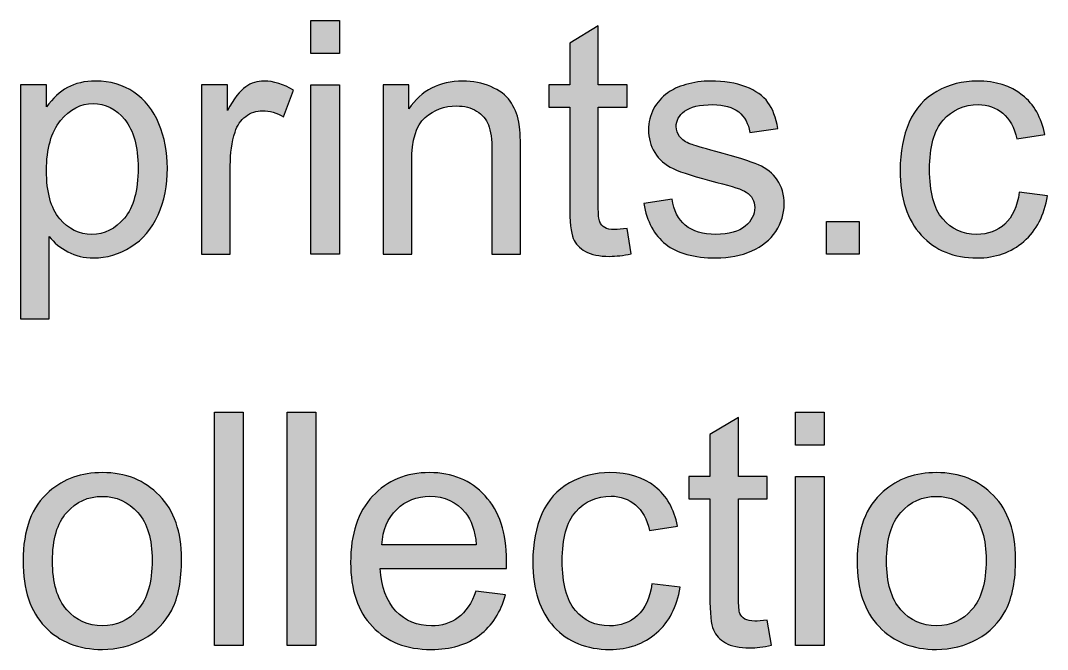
# Model space of a CAD drawing. Extents: x 65 to 355, y 40 to 244.
# Drawn here: x 266.46 to 276.46, y 41.38 to 47.5 of the extents above; entities that cross this region are included whole.
import ezdxf

# ---------------------------------------------------------------- set-up
doc = ezdxf.new("R2010")
doc.units = 0
doc.header["$MEASUREMENT"] = 0
doc.layers.add('COPYRIGHT_NOTICE', color=7, linetype='CONTINUOUS')

# ---------------------------------------------------------------- blocks, each defined once
blk = doc.blocks.new('BLOCK_8')
at = {"layer": 'COPYRIGHT_NOTICE'}
h = blk.add_hatch(color=7, dxfattribs=at)
h.dxf.hatch_style = 2
h.paths.add_polyline_path([(269.2886, 47.1816), (269.2886, 47.5024), (269.5677, 47.5024), (269.5677, 47.1816)])
h.paths.add_polyline_path([(269.2886, 45.2296), (269.2886, 46.876), (269.5677, 46.876), (269.5677, 45.2296)])
h = blk.add_hatch(color=7, dxfattribs=at)
h.dxf.hatch_style = 2
edge = h.paths.add_edge_path()
edge.add_spline(control_points=[(272.3675, 45.4791), (272.3675, 45.4791), (272.4078, 45.2327), (272.4078, 45.2327), (272.3293, 45.2162), (272.259, 45.2079), (272.197, 45.2079), (272.0957, 45.2079), (272.0172, 45.2241), (271.9613, 45.2558), (271.9055, 45.2878), (271.8663, 45.3302), (271.8435, 45.3822), (271.8208, 45.4346), (271.8094, 45.5445), (271.8094, 45.7119), (271.8094, 45.7119), (271.8094, 46.659), (271.8094, 46.659), (271.8094, 46.659), (271.6048, 46.659), (271.6048, 46.659), (271.6048, 46.659), (271.6048, 46.876), (271.6048, 46.876), (271.6048, 46.876), (271.8094, 46.876), (271.8094, 46.876), (271.8094, 46.876), (271.8094, 47.2836), (271.8094, 47.2836), (271.8094, 47.2836), (272.0871, 47.451), (272.0871, 47.451), (272.0871, 47.451), (272.0871, 46.876), (272.0871, 46.876), (272.0871, 46.876), (272.3675, 46.876), (272.3675, 46.876), (272.3675, 46.876), (272.3675, 46.659), (272.3675, 46.659), (272.3675, 46.659), (272.0871, 46.659), (272.0871, 46.659), (272.0871, 46.659), (272.0871, 45.6961), (272.0871, 45.6961), (272.0871, 45.6165), (272.0919, 45.5655), (272.1016, 45.5428), (272.1116, 45.52), (272.1274, 45.5018), (272.1498, 45.4887), (272.1718, 45.4749), (272.2035, 45.4684), (272.2449, 45.4684), (272.2759, 45.4684), (272.3169, 45.4718), (272.3675, 45.4791)], knot_values=[0, 0, 0, 0, 1, 1, 1, 2, 2, 2, 3, 3, 3, 4, 4, 4, 5, 5, 5, 6, 6, 6, 7, 7, 7, 8, 8, 8, 9, 9, 9, 10, 10, 10, 11, 11, 11, 12, 12, 12, 13, 13, 13, 14, 14, 14, 15, 15, 15, 16, 16, 16, 17, 17, 17, 18, 18, 18, 19, 19, 19, 20, 20, 20, 20], degree=3, periodic=1)
h = blk.add_hatch(color=7, dxfattribs=at)
h.dxf.hatch_style = 2
edge = h.paths.add_edge_path()
edge.add_spline(control_points=[(266.4644, 44.5985), (266.4644, 44.5985), (266.4644, 46.876), (266.4644, 46.876), (266.4644, 46.876), (266.7186, 46.876), (266.7186, 46.876), (266.7186, 46.876), (266.7186, 46.6621), (266.7186, 46.6621), (266.7782, 46.7458), (266.8461, 46.8085), (266.9215, 46.8505), (266.997, 46.8922), (267.0883, 46.9132), (267.1961, 46.9132), (267.3363, 46.9132), (267.4603, 46.8771), (267.5682, 46.8047), (267.6753, 46.7324), (267.7566, 46.6304), (267.8114, 46.4985), (267.8662, 46.3669), (267.8934, 46.2222), (267.8934, 46.0654), (267.8934, 45.8966), (267.8634, 45.745), (267.8028, 45.6103), (267.7425, 45.4753), (267.6546, 45.3719), (267.5392, 45.3002), (267.4242, 45.2282), (267.3029, 45.1924), (267.1758, 45.1924), (267.0828, 45.1924), (266.9994, 45.2121), (266.9253, 45.2513), (266.8516, 45.2906), (266.7906, 45.3402), (266.7434, 45.4002), (266.7434, 45.4002), (266.7434, 44.5985), (266.7434, 44.5985), (266.7434, 44.5985), (266.4644, 44.5985), (266.4644, 44.5985)], knot_values=[0, 0, 0, 0, 1, 1, 1, 2, 2, 2, 3, 3, 3, 4, 4, 4, 5, 5, 5, 6, 6, 6, 7, 7, 7, 8, 8, 8, 9, 9, 9, 10, 10, 10, 11, 11, 11, 12, 12, 12, 13, 13, 13, 14, 14, 14, 15, 15, 15, 15], degree=3, periodic=1)
edge = h.paths.add_edge_path()
edge.add_spline(control_points=[(266.7169, 46.0434), (266.7169, 45.8315), (266.7596, 45.6751), (266.8454, 45.5738), (266.9312, 45.4725), (267.0352, 45.4219), (267.1572, 45.4219), (267.2812, 45.4219), (267.3873, 45.4742), (267.4758, 45.5793), (267.564, 45.684), (267.6081, 45.8466), (267.6081, 46.0668), (267.6081, 46.2766), (267.5651, 46.4337), (267.4789, 46.5381), (267.3925, 46.6425), (267.2895, 46.6945), (267.1696, 46.6945), (267.0507, 46.6945), (266.9456, 46.639), (266.854, 46.5281), (266.7627, 46.4168), (266.7169, 46.2552), (266.7169, 46.0434)], knot_values=[0, 0, 0, 0, 1, 1, 1, 2, 2, 2, 3, 3, 3, 4, 4, 4, 5, 5, 5, 6, 6, 6, 7, 7, 7, 8, 8, 8, 8], degree=3, periodic=1)
h = blk.add_hatch(color=7, dxfattribs=at)
h.dxf.hatch_style = 2
edge = h.paths.add_edge_path()
edge.add_spline(control_points=[(268.2265, 45.2296), (268.2265, 45.2296), (268.2265, 46.876), (268.2265, 46.876), (268.2265, 46.876), (268.478, 46.876), (268.478, 46.876), (268.478, 46.876), (268.478, 46.6263), (268.478, 46.6263), (268.5417, 46.7431), (268.601, 46.8202), (268.6554, 46.8574), (268.7095, 46.8946), (268.7695, 46.9132), (268.8342, 46.9132), (268.9283, 46.9132), (269.0241, 46.8833), (269.1212, 46.8233), (269.1212, 46.8233), (269.0251, 46.5643), (269.0251, 46.5643), (268.9569, 46.6049), (268.8887, 46.6249), (268.8205, 46.6249), (268.7595, 46.6249), (268.7047, 46.6066), (268.6561, 46.5698), (268.6075, 46.5332), (268.5728, 46.4823), (268.5524, 46.4171), (268.5214, 46.3179), (268.5056, 46.2094), (268.5056, 46.0916), (268.5056, 46.0916), (268.5056, 45.2296), (268.5056, 45.2296), (268.5056, 45.2296), (268.2265, 45.2296), (268.2265, 45.2296)], knot_values=[0, 0, 0, 0, 1, 1, 1, 2, 2, 2, 3, 3, 3, 4, 4, 4, 5, 5, 5, 6, 6, 6, 7, 7, 7, 8, 8, 8, 9, 9, 9, 10, 10, 10, 11, 11, 11, 12, 12, 12, 13, 13, 13, 13], degree=3, periodic=1)
h = blk.add_hatch(color=7, dxfattribs=at)
h.dxf.hatch_style = 2
edge = h.paths.add_edge_path()
edge.add_spline(control_points=[(269.9928, 45.2296), (269.9928, 45.2296), (269.9928, 46.876), (269.9928, 46.876), (269.9928, 46.876), (270.2436, 46.876), (270.2436, 46.876), (270.2436, 46.876), (270.2436, 46.6421), (270.2436, 46.6421), (270.3649, 46.8226), (270.5392, 46.9132), (270.768, 46.9132), (270.8672, 46.9132), (270.9581, 46.8953), (271.0415, 46.8598), (271.1245, 46.824), (271.1869, 46.7772), (271.2282, 46.7193), (271.2696, 46.6614), (271.2985, 46.5928), (271.315, 46.5133), (271.3254, 46.4616), (271.3306, 46.371), (271.3306, 46.2418), (271.3306, 46.2418), (271.3306, 45.2296), (271.3306, 45.2296), (271.3306, 45.2296), (271.0515, 45.2296), (271.0515, 45.2296), (271.0515, 45.2296), (271.0515, 46.2311), (271.0515, 46.2311), (271.0515, 46.3448), (271.0408, 46.4299), (271.0188, 46.4861), (270.9974, 46.5426), (270.9588, 46.5873), (270.9034, 46.6211), (270.8482, 46.6545), (270.7831, 46.6714), (270.7087, 46.6714), (270.5899, 46.6714), (270.4875, 46.6335), (270.4011, 46.5581), (270.3149, 46.4826), (270.2719, 46.3396), (270.2719, 46.1288), (270.2719, 46.1288), (270.2719, 45.2296), (270.2719, 45.2296), (270.2719, 45.2296), (269.9928, 45.2296), (269.9928, 45.2296)], knot_values=[0, 0, 0, 0, 1, 1, 1, 2, 2, 2, 3, 3, 3, 4, 4, 4, 5, 5, 5, 6, 6, 6, 7, 7, 7, 8, 8, 8, 9, 9, 9, 10, 10, 10, 11, 11, 11, 12, 12, 12, 13, 13, 13, 14, 14, 14, 15, 15, 15, 16, 16, 16, 17, 17, 17, 18, 18, 18, 18], degree=3, periodic=1)
h = blk.add_hatch(color=7, dxfattribs=at)
h.dxf.hatch_style = 2
edge = h.paths.add_edge_path()
edge.add_spline(control_points=[(272.5291, 45.7209), (272.5291, 45.7209), (272.8047, 45.7643), (272.8047, 45.7643), (272.8206, 45.6537), (272.8636, 45.5693), (272.9342, 45.5101), (273.0052, 45.4515), (273.1041, 45.4219), (273.2312, 45.4219), (273.3594, 45.4219), (273.4545, 45.448), (273.5165, 45.5001), (273.5785, 45.5524), (273.6095, 45.6134), (273.6095, 45.6837), (273.6095, 45.7467), (273.5819, 45.7963), (273.5275, 45.8325), (273.4889, 45.8573), (273.3938, 45.889), (273.2422, 45.9273), (273.0376, 45.9789), (272.8957, 46.0237), (272.8164, 46.0613), (272.7375, 46.0992), (272.6776, 46.1512), (272.6366, 46.218), (272.5959, 46.2845), (272.5753, 46.3582), (272.5753, 46.4389), (272.5753, 46.5122), (272.5921, 46.5801), (272.6259, 46.6428), (272.6593, 46.7052), (272.7051, 46.7572), (272.763, 46.7985), (272.8064, 46.8306), (272.8657, 46.8578), (272.9404, 46.8798), (273.0155, 46.9022), (273.0958, 46.9132), (273.1816, 46.9132), (273.3108, 46.9132), (273.4241, 46.8946), (273.522, 46.8574), (273.6195, 46.8202), (273.6915, 46.7699), (273.7383, 46.7062), (273.7845, 46.6428), (273.8165, 46.5577), (273.8341, 46.4513), (273.8341, 46.4513), (273.5613, 46.414), (273.5613, 46.414), (273.5488, 46.4988), (273.513, 46.5649), (273.4538, 46.6125), (273.3942, 46.66), (273.3104, 46.6838), (273.2016, 46.6838), (273.0734, 46.6838), (272.9821, 46.6624), (272.9274, 46.6201), (272.8726, 46.5777), (272.8454, 46.5281), (272.8454, 46.4712), (272.8454, 46.4351), (272.8564, 46.4027), (272.8791, 46.3737), (272.9019, 46.3438), (272.9377, 46.319), (272.9863, 46.2993), (273.0142, 46.289), (273.0962, 46.2652), (273.2326, 46.228), (273.43, 46.1753), (273.5678, 46.1322), (273.646, 46.0985), (273.7239, 46.0651), (273.7852, 46.0161), (273.8296, 45.9521), (273.8741, 45.888), (273.8961, 45.8084), (273.8961, 45.7133), (273.8961, 45.6203), (273.8692, 45.5328), (273.8148, 45.4505), (273.7607, 45.3685), (273.6825, 45.3047), (273.5799, 45.2599), (273.4779, 45.2148), (273.3618, 45.1924), (273.2326, 45.1924), (273.019, 45.1924), (272.8557, 45.2369), (272.7437, 45.3257), (272.6314, 45.4146), (272.5601, 45.5462), (272.5291, 45.7209)], knot_values=[0, 0, 0, 0, 1, 1, 1, 2, 2, 2, 3, 3, 3, 4, 4, 4, 5, 5, 5, 6, 6, 6, 7, 7, 7, 8, 8, 8, 9, 9, 9, 10, 10, 10, 11, 11, 11, 12, 12, 12, 13, 13, 13, 14, 14, 14, 15, 15, 15, 16, 16, 16, 17, 17, 17, 18, 18, 18, 19, 19, 19, 20, 20, 20, 21, 21, 21, 22, 22, 22, 23, 23, 23, 24, 24, 24, 25, 25, 25, 26, 26, 26, 27, 27, 27, 28, 28, 28, 29, 29, 29, 30, 30, 30, 31, 31, 31, 32, 32, 32, 33, 33, 33, 33], degree=3, periodic=1)
h = blk.add_hatch(color=7, dxfattribs=at)
h.dxf.hatch_style = 2
edge = h.paths.add_edge_path()
edge.add_spline(control_points=[(276.1843, 45.8325), (276.1843, 45.8325), (276.4586, 45.797), (276.4586, 45.797), (276.4286, 45.6079), (276.3521, 45.4598), (276.2284, 45.353), (276.1051, 45.2458), (275.9535, 45.1924), (275.7737, 45.1924), (275.548, 45.1924), (275.3672, 45.2661), (275.2301, 45.4132), (275.0933, 45.5607), (275.0247, 45.7715), (275.0247, 46.0468), (275.0247, 46.2242), (275.0544, 46.3799), (275.1129, 46.5133), (275.1722, 46.6466), (275.2618, 46.7465), (275.382, 46.8133), (275.5026, 46.8798), (275.6335, 46.9132), (275.7751, 46.9132), (275.9539, 46.9132), (276.0999, 46.8681), (276.214, 46.7775), (276.3273, 46.6872), (276.4004, 46.5587), (276.4324, 46.3923), (276.4324, 46.3923), (276.1609, 46.3507), (276.1609, 46.3507), (276.1351, 46.4609), (276.0896, 46.5443), (276.0238, 46.6001), (275.9583, 46.6559), (275.8791, 46.6838), (275.7861, 46.6838), (275.6452, 46.6838), (275.5312, 46.6335), (275.4433, 46.5326), (275.3555, 46.432), (275.3114, 46.2725), (275.3114, 46.0544), (275.3114, 45.8332), (275.3537, 45.6723), (275.4388, 45.5721), (275.5232, 45.4718), (275.6338, 45.4219), (275.7702, 45.4219), (275.8798, 45.4219), (275.9714, 45.4553), (276.0448, 45.5225), (276.1182, 45.5896), (276.1647, 45.6933), (276.1843, 45.8325)], knot_values=[0, 0, 0, 0, 1, 1, 1, 2, 2, 2, 3, 3, 3, 4, 4, 4, 5, 5, 5, 6, 6, 6, 7, 7, 7, 8, 8, 8, 9, 9, 9, 10, 10, 10, 11, 11, 11, 12, 12, 12, 13, 13, 13, 14, 14, 14, 15, 15, 15, 16, 16, 16, 17, 17, 17, 18, 18, 18, 19, 19, 19, 19], degree=3, periodic=1)
h = blk.add_hatch(color=7, dxfattribs=at)
h.dxf.hatch_style = 2
h.paths.add_polyline_path([(274.3071, 45.2296), (274.3071, 45.5473), (274.6251, 45.5473), (274.6251, 45.2296)])
h = blk.add_hatch(color=7, dxfattribs=at)
h.dxf.hatch_style = 2
h.paths.add_polyline_path([(268.3523, 41.4197), (268.3523, 43.6924), (268.6313, 43.6924), (268.6313, 41.4197)])
h = blk.add_hatch(color=7, dxfattribs=at)
h.dxf.hatch_style = 2
h.paths.add_polyline_path([(269.0578, 41.4197), (269.0578, 43.6924), (269.3369, 43.6924), (269.3369, 41.4197)])
h = blk.add_hatch(color=7, dxfattribs=at)
h.dxf.hatch_style = 2
h.paths.add_polyline_path([(274.0064, 43.3717), (274.0064, 43.6924), (274.2854, 43.6924), (274.2854, 43.3717)])
h.paths.add_polyline_path([(274.0064, 41.4197), (274.0064, 43.0661), (274.2854, 43.0661), (274.2854, 41.4197)])
h = blk.add_hatch(color=7, dxfattribs=at)
h.dxf.hatch_style = 2
edge = h.paths.add_edge_path()
edge.add_spline(control_points=[(273.7318, 41.6691), (273.7318, 41.6691), (273.7721, 41.4228), (273.7721, 41.4228), (273.6935, 41.4063), (273.6233, 41.398), (273.5613, 41.398), (273.46, 41.398), (273.3814, 41.4142), (273.3256, 41.4459), (273.2698, 41.4779), (273.2305, 41.5203), (273.2078, 41.5723), (273.185, 41.6247), (273.1737, 41.7346), (273.1737, 41.902), (273.1737, 41.902), (273.1737, 42.8491), (273.1737, 42.8491), (273.1737, 42.8491), (272.969, 42.8491), (272.969, 42.8491), (272.969, 42.8491), (272.969, 43.0661), (272.969, 43.0661), (272.969, 43.0661), (273.1737, 43.0661), (273.1737, 43.0661), (273.1737, 43.0661), (273.1737, 43.4737), (273.1737, 43.4737), (273.1737, 43.4737), (273.4514, 43.6411), (273.4514, 43.6411), (273.4514, 43.6411), (273.4514, 43.0661), (273.4514, 43.0661), (273.4514, 43.0661), (273.7318, 43.0661), (273.7318, 43.0661), (273.7318, 43.0661), (273.7318, 42.8491), (273.7318, 42.8491), (273.7318, 42.8491), (273.4514, 42.8491), (273.4514, 42.8491), (273.4514, 42.8491), (273.4514, 41.8862), (273.4514, 41.8862), (273.4514, 41.8066), (273.4562, 41.7556), (273.4658, 41.7329), (273.4758, 41.7101), (273.4917, 41.6919), (273.5141, 41.6788), (273.5361, 41.665), (273.5678, 41.6584), (273.6091, 41.6584), (273.6401, 41.6584), (273.6811, 41.6619), (273.7318, 41.6691)], knot_values=[0, 0, 0, 0, 1, 1, 1, 2, 2, 2, 3, 3, 3, 4, 4, 4, 5, 5, 5, 6, 6, 6, 7, 7, 7, 8, 8, 8, 9, 9, 9, 10, 10, 10, 11, 11, 11, 12, 12, 12, 13, 13, 13, 14, 14, 14, 15, 15, 15, 16, 16, 16, 17, 17, 17, 18, 18, 18, 19, 19, 19, 20, 20, 20, 20], degree=3, periodic=1)
h = blk.add_hatch(color=7, dxfattribs=at)
h.dxf.hatch_style = 2
edge = h.paths.add_edge_path()
edge.add_spline(control_points=[(266.4888, 42.2431), (266.4888, 42.5476), (266.5736, 42.7736), (266.7431, 42.9204), (266.8847, 43.0423), (267.0573, 43.1033), (267.2609, 43.1033), (267.4872, 43.1033), (267.6722, 43.0292), (267.8159, 42.8808), (267.9595, 42.7326), (268.0315, 42.5276), (268.0315, 42.2662), (268.0315, 42.0543), (267.9995, 41.8875), (267.9361, 41.7663), (267.8724, 41.6447), (267.78, 41.5503), (267.6584, 41.4831), (267.5372, 41.4162), (267.4045, 41.3825), (267.2609, 41.3825), (267.0304, 41.3825), (266.844, 41.4562), (266.7021, 41.6044), (266.5598, 41.7518), (266.4888, 41.9647), (266.4888, 42.2431)], knot_values=[0, 0, 0, 0, 1, 1, 1, 2, 2, 2, 3, 3, 3, 4, 4, 4, 5, 5, 5, 6, 6, 6, 7, 7, 7, 8, 8, 8, 9, 9, 9, 9], degree=3, periodic=1)
edge = h.paths.add_edge_path()
edge.add_spline(control_points=[(266.7754, 42.2431), (266.7754, 42.0322), (266.8216, 41.8741), (266.9136, 41.7694), (267.0056, 41.6643), (267.1213, 41.6119), (267.2609, 41.6119), (267.3994, 41.6119), (267.5144, 41.6646), (267.6064, 41.7701), (267.6984, 41.8755), (267.7446, 42.036), (267.7446, 42.252), (267.7446, 42.4556), (267.6984, 42.61), (267.6057, 42.715), (267.5134, 42.8198), (267.3983, 42.8721), (267.2609, 42.8721), (267.1213, 42.8721), (267.0056, 42.8201), (266.9136, 42.7157), (266.8216, 42.6114), (266.7754, 42.4539), (266.7754, 42.2431)], knot_values=[0, 0, 0, 0, 1, 1, 1, 2, 2, 2, 3, 3, 3, 4, 4, 4, 5, 5, 5, 6, 6, 6, 7, 7, 7, 8, 8, 8, 8], degree=3, periodic=1)
h = blk.add_hatch(color=7, dxfattribs=at)
h.dxf.hatch_style = 2
edge = h.paths.add_edge_path()
edge.add_spline(control_points=[(270.8965, 41.9499), (270.8965, 41.9499), (271.1848, 41.9144), (271.1848, 41.9144), (271.1393, 41.7456), (271.0549, 41.615), (270.932, 41.522), (270.809, 41.429), (270.6519, 41.3825), (270.4607, 41.3825), (270.2199, 41.3825), (270.029, 41.4566), (269.8881, 41.605), (269.7468, 41.7532), (269.6766, 41.9613), (269.6766, 42.2289), (269.6766, 42.5059), (269.7475, 42.7209), (269.8902, 42.8739), (270.0328, 43.0268), (270.2178, 43.1033), (270.4455, 43.1033), (270.6653, 43.1033), (270.8451, 43.0282), (270.985, 42.8783), (271.1242, 42.7285), (271.1941, 42.5176), (271.1941, 42.2458), (271.1941, 42.2293), (271.1934, 42.2045), (271.1924, 42.1714), (271.1924, 42.1714), (269.9646, 42.1714), (269.9646, 42.1714), (269.9749, 41.9905), (270.0262, 41.8524), (270.1182, 41.7559), (270.2102, 41.6602), (270.3249, 41.6119), (270.4624, 41.6119), (270.5647, 41.6119), (270.6519, 41.6388), (270.7246, 41.6925), (270.7966, 41.7463), (270.8541, 41.8321), (270.8965, 41.9499)], knot_values=[0, 0, 0, 0, 1, 1, 1, 2, 2, 2, 3, 3, 3, 4, 4, 4, 5, 5, 5, 6, 6, 6, 7, 7, 7, 8, 8, 8, 9, 9, 9, 10, 10, 10, 11, 11, 11, 12, 12, 12, 13, 13, 13, 14, 14, 14, 15, 15, 15, 15], degree=3, periodic=1)
edge = h.paths.add_edge_path()
edge.add_spline(control_points=[(269.9804, 42.4009), (269.9804, 42.4009), (270.8996, 42.4009), (270.8996, 42.4009), (270.8872, 42.5394), (270.852, 42.6434), (270.7942, 42.7126), (270.7053, 42.8201), (270.5899, 42.8739), (270.4483, 42.8739), (270.3201, 42.8739), (270.2126, 42.8308), (270.1251, 42.7454), (270.038, 42.6592), (269.9894, 42.5445), (269.9804, 42.4009)], knot_values=[0, 0, 0, 0, 1, 1, 1, 2, 2, 2, 3, 3, 3, 4, 4, 4, 5, 5, 5, 5], degree=3, periodic=1)
h = blk.add_hatch(color=7, dxfattribs=at)
h.dxf.hatch_style = 2
edge = h.paths.add_edge_path()
edge.add_spline(control_points=[(272.6094, 42.0226), (272.6094, 42.0226), (272.8836, 41.9871), (272.8836, 41.9871), (272.8536, 41.798), (272.7771, 41.6498), (272.6535, 41.543), (272.5301, 41.4359), (272.3786, 41.3825), (272.1987, 41.3825), (271.9731, 41.3825), (271.7922, 41.4562), (271.6551, 41.6033), (271.5183, 41.7508), (271.4498, 41.9616), (271.4498, 42.2369), (271.4498, 42.4143), (271.4794, 42.57), (271.5379, 42.7033), (271.5972, 42.8367), (271.6868, 42.9366), (271.807, 43.0034), (271.9276, 43.0699), (272.0585, 43.1033), (272.2001, 43.1033), (272.3789, 43.1033), (272.525, 43.0582), (272.639, 42.9676), (272.7523, 42.8773), (272.8254, 42.7488), (272.8574, 42.5824), (272.8574, 42.5824), (272.5859, 42.5407), (272.5859, 42.5407), (272.5601, 42.651), (272.5146, 42.7343), (272.4488, 42.7902), (272.3834, 42.846), (272.3041, 42.8739), (272.2111, 42.8739), (272.0702, 42.8739), (271.9562, 42.8236), (271.8683, 42.7226), (271.7805, 42.622), (271.7364, 42.4625), (271.7364, 42.2444), (271.7364, 42.0233), (271.7788, 41.8624), (271.8639, 41.7621), (271.9483, 41.6619), (272.0588, 41.6119), (272.1953, 41.6119), (272.3048, 41.6119), (272.3965, 41.6453), (272.4698, 41.7125), (272.5432, 41.7797), (272.5897, 41.8834), (272.6094, 42.0226)], knot_values=[0, 0, 0, 0, 1, 1, 1, 2, 2, 2, 3, 3, 3, 4, 4, 4, 5, 5, 5, 6, 6, 6, 7, 7, 7, 8, 8, 8, 9, 9, 9, 10, 10, 10, 11, 11, 11, 12, 12, 12, 13, 13, 13, 14, 14, 14, 15, 15, 15, 16, 16, 16, 17, 17, 17, 18, 18, 18, 19, 19, 19, 19], degree=3, periodic=1)
h = blk.add_hatch(color=7, dxfattribs=at)
h.dxf.hatch_style = 2
edge = h.paths.add_edge_path()
edge.add_spline(control_points=[(274.6061, 42.2431), (274.6061, 42.5476), (274.6909, 42.7736), (274.8604, 42.9204), (275.002, 43.0423), (275.1746, 43.1033), (275.3782, 43.1033), (275.6045, 43.1033), (275.7895, 43.0292), (275.9332, 42.8808), (276.0769, 42.7326), (276.1489, 42.5276), (276.1489, 42.2662), (276.1489, 42.0543), (276.1168, 41.8875), (276.0534, 41.7663), (275.9897, 41.6447), (275.8974, 41.5503), (275.7758, 41.4831), (275.6545, 41.4162), (275.5219, 41.3825), (275.3782, 41.3825), (275.1477, 41.3825), (274.9613, 41.4562), (274.8194, 41.6044), (274.6771, 41.7518), (274.6061, 41.9647), (274.6061, 42.2431)], knot_values=[0, 0, 0, 0, 1, 1, 1, 2, 2, 2, 3, 3, 3, 4, 4, 4, 5, 5, 5, 6, 6, 6, 7, 7, 7, 8, 8, 8, 9, 9, 9, 9], degree=3, periodic=1)
edge = h.paths.add_edge_path()
edge.add_spline(control_points=[(274.8928, 42.2431), (274.8928, 42.0322), (274.9389, 41.8741), (275.0309, 41.7694), (275.1229, 41.6643), (275.2387, 41.6119), (275.3782, 41.6119), (275.5167, 41.6119), (275.6318, 41.6646), (275.7237, 41.7701), (275.8157, 41.8755), (275.8619, 42.036), (275.8619, 42.252), (275.8619, 42.4556), (275.8157, 42.61), (275.723, 42.715), (275.6307, 42.8198), (275.5157, 42.8721), (275.3782, 42.8721), (275.2387, 42.8721), (275.1229, 42.8201), (275.0309, 42.7157), (274.9389, 42.6114), (274.8928, 42.4539), (274.8928, 42.2431)], knot_values=[0, 0, 0, 0, 1, 1, 1, 2, 2, 2, 3, 3, 3, 4, 4, 4, 5, 5, 5, 6, 6, 6, 7, 7, 7, 8, 8, 8, 8], degree=3, periodic=1)
for points in [[(269.2886, 47.1816), (269.2886, 47.5024), (269.5677, 47.5024), (269.5677, 47.1816), (269.2886, 47.1816)], [(269.2886, 45.2296), (269.2886, 46.876), (269.5677, 46.876), (269.5677, 45.2296), (269.2886, 45.2296)], [(274.3071, 45.2296), (274.3071, 45.5473), (274.6251, 45.5473), (274.6251, 45.2296), (274.3071, 45.2296)], [(268.3523, 41.4197), (268.3523, 43.6924), (268.6313, 43.6924), (268.6313, 41.4197), (268.3523, 41.4197)], [(269.0578, 41.4197), (269.0578, 43.6924), (269.3369, 43.6924), (269.3369, 41.4197), (269.0578, 41.4197)], [(274.0064, 43.3717), (274.0064, 43.6924), (274.2854, 43.6924), (274.2854, 43.3717), (274.0064, 43.3717)], [(274.0064, 41.4197), (274.0064, 43.0661), (274.2854, 43.0661), (274.2854, 41.4197), (274.0064, 41.4197)]]:
    blk.add_lwpolyline(points, dxfattribs=at)
for points, knots in [([(272.3675, 45.4791), (272.3675, 45.4791), (272.4078, 45.2327), (272.4078, 45.2327), (272.3293, 45.2162), (272.259, 45.2079), (272.197, 45.2079), (272.0957, 45.2079), (272.0172, 45.2241), (271.9613, 45.2558), (271.9055, 45.2878), (271.8663, 45.3302), (271.8435, 45.3822), (271.8208, 45.4346), (271.8094, 45.5445), (271.8094, 45.7119), (271.8094, 45.7119), (271.8094, 46.659), (271.8094, 46.659), (271.8094, 46.659), (271.6048, 46.659), (271.6048, 46.659), (271.6048, 46.659), (271.6048, 46.876), (271.6048, 46.876), (271.6048, 46.876), (271.8094, 46.876), (271.8094, 46.876), (271.8094, 46.876), (271.8094, 47.2836), (271.8094, 47.2836), (271.8094, 47.2836), (272.0871, 47.451), (272.0871, 47.451), (272.0871, 47.451), (272.0871, 46.876), (272.0871, 46.876), (272.0871, 46.876), (272.3675, 46.876), (272.3675, 46.876), (272.3675, 46.876), (272.3675, 46.659), (272.3675, 46.659), (272.3675, 46.659), (272.0871, 46.659), (272.0871, 46.659), (272.0871, 46.659), (272.0871, 45.6961), (272.0871, 45.6961), (272.0871, 45.6165), (272.0919, 45.5655), (272.1016, 45.5428), (272.1116, 45.52), (272.1274, 45.5018), (272.1498, 45.4887), (272.1718, 45.4749), (272.2035, 45.4684), (272.2449, 45.4684), (272.2759, 45.4684), (272.3169, 45.4718), (272.3675, 45.4791)], [0, 0, 0, 0, 1, 1, 1, 2, 2, 2, 3, 3, 3, 4, 4, 4, 5, 5, 5, 6, 6, 6, 7, 7, 7, 8, 8, 8, 9, 9, 9, 10, 10, 10, 11, 11, 11, 12, 12, 12, 13, 13, 13, 14, 14, 14, 15, 15, 15, 16, 16, 16, 17, 17, 17, 18, 18, 18, 19, 19, 19, 20, 20, 20, 20]), ([(266.4644, 44.5985), (266.4644, 44.5985), (266.4644, 46.876), (266.4644, 46.876), (266.4644, 46.876), (266.7186, 46.876), (266.7186, 46.876), (266.7186, 46.876), (266.7186, 46.6621), (266.7186, 46.6621), (266.7782, 46.7458), (266.8461, 46.8085), (266.9215, 46.8505), (266.997, 46.8922), (267.0883, 46.9132), (267.1961, 46.9132), (267.3363, 46.9132), (267.4603, 46.8771), (267.5682, 46.8047), (267.6753, 46.7324), (267.7566, 46.6304), (267.8114, 46.4985), (267.8662, 46.3669), (267.8934, 46.2222), (267.8934, 46.0654), (267.8934, 45.8966), (267.8634, 45.745), (267.8028, 45.6103), (267.7425, 45.4753), (267.6546, 45.3719), (267.5392, 45.3002), (267.4242, 45.2282), (267.3029, 45.1924), (267.1758, 45.1924), (267.0828, 45.1924), (266.9994, 45.2121), (266.9253, 45.2513), (266.8516, 45.2906), (266.7906, 45.3402), (266.7434, 45.4002), (266.7434, 45.4002), (266.7434, 44.5985), (266.7434, 44.5985), (266.7434, 44.5985), (266.4644, 44.5985), (266.4644, 44.5985)], [0, 0, 0, 0, 1, 1, 1, 2, 2, 2, 3, 3, 3, 4, 4, 4, 5, 5, 5, 6, 6, 6, 7, 7, 7, 8, 8, 8, 9, 9, 9, 10, 10, 10, 11, 11, 11, 12, 12, 12, 13, 13, 13, 14, 14, 14, 15, 15, 15, 15]), ([(268.2265, 45.2296), (268.2265, 45.2296), (268.2265, 46.876), (268.2265, 46.876), (268.2265, 46.876), (268.478, 46.876), (268.478, 46.876), (268.478, 46.876), (268.478, 46.6263), (268.478, 46.6263), (268.5417, 46.7431), (268.601, 46.8202), (268.6554, 46.8574), (268.7095, 46.8946), (268.7695, 46.9132), (268.8342, 46.9132), (268.9283, 46.9132), (269.0241, 46.8833), (269.1212, 46.8233), (269.1212, 46.8233), (269.0251, 46.5643), (269.0251, 46.5643), (268.9569, 46.6049), (268.8887, 46.6249), (268.8205, 46.6249), (268.7595, 46.6249), (268.7047, 46.6066), (268.6561, 46.5698), (268.6075, 46.5332), (268.5728, 46.4823), (268.5524, 46.4171), (268.5214, 46.3179), (268.5056, 46.2094), (268.5056, 46.0916), (268.5056, 46.0916), (268.5056, 45.2296), (268.5056, 45.2296), (268.5056, 45.2296), (268.2265, 45.2296), (268.2265, 45.2296)], [0, 0, 0, 0, 1, 1, 1, 2, 2, 2, 3, 3, 3, 4, 4, 4, 5, 5, 5, 6, 6, 6, 7, 7, 7, 8, 8, 8, 9, 9, 9, 10, 10, 10, 11, 11, 11, 12, 12, 12, 13, 13, 13, 13]), ([(269.9928, 45.2296), (269.9928, 45.2296), (269.9928, 46.876), (269.9928, 46.876), (269.9928, 46.876), (270.2436, 46.876), (270.2436, 46.876), (270.2436, 46.876), (270.2436, 46.6421), (270.2436, 46.6421), (270.3649, 46.8226), (270.5392, 46.9132), (270.768, 46.9132), (270.8672, 46.9132), (270.9581, 46.8953), (271.0415, 46.8598), (271.1245, 46.824), (271.1869, 46.7772), (271.2282, 46.7193), (271.2696, 46.6614), (271.2985, 46.5928), (271.315, 46.5133), (271.3254, 46.4616), (271.3306, 46.371), (271.3306, 46.2418), (271.3306, 46.2418), (271.3306, 45.2296), (271.3306, 45.2296), (271.3306, 45.2296), (271.0515, 45.2296), (271.0515, 45.2296), (271.0515, 45.2296), (271.0515, 46.2311), (271.0515, 46.2311), (271.0515, 46.3448), (271.0408, 46.4299), (271.0188, 46.4861), (270.9974, 46.5426), (270.9588, 46.5873), (270.9034, 46.6211), (270.8482, 46.6545), (270.7831, 46.6714), (270.7087, 46.6714), (270.5899, 46.6714), (270.4875, 46.6335), (270.4011, 46.5581), (270.3149, 46.4826), (270.2719, 46.3396), (270.2719, 46.1288), (270.2719, 46.1288), (270.2719, 45.2296), (270.2719, 45.2296), (270.2719, 45.2296), (269.9928, 45.2296), (269.9928, 45.2296)], [0, 0, 0, 0, 1, 1, 1, 2, 2, 2, 3, 3, 3, 4, 4, 4, 5, 5, 5, 6, 6, 6, 7, 7, 7, 8, 8, 8, 9, 9, 9, 10, 10, 10, 11, 11, 11, 12, 12, 12, 13, 13, 13, 14, 14, 14, 15, 15, 15, 16, 16, 16, 17, 17, 17, 18, 18, 18, 18]), ([(272.5291, 45.7209), (272.5291, 45.7209), (272.8047, 45.7643), (272.8047, 45.7643), (272.8206, 45.6537), (272.8636, 45.5693), (272.9342, 45.5101), (273.0052, 45.4515), (273.1041, 45.4219), (273.2312, 45.4219), (273.3594, 45.4219), (273.4545, 45.448), (273.5165, 45.5001), (273.5785, 45.5524), (273.6095, 45.6134), (273.6095, 45.6837), (273.6095, 45.7467), (273.5819, 45.7963), (273.5275, 45.8325), (273.4889, 45.8573), (273.3938, 45.889), (273.2422, 45.9273), (273.0376, 45.9789), (272.8957, 46.0237), (272.8164, 46.0613), (272.7375, 46.0992), (272.6776, 46.1512), (272.6366, 46.218), (272.5959, 46.2845), (272.5753, 46.3582), (272.5753, 46.4389), (272.5753, 46.5122), (272.5921, 46.5801), (272.6259, 46.6428), (272.6593, 46.7052), (272.7051, 46.7572), (272.763, 46.7985), (272.8064, 46.8306), (272.8657, 46.8578), (272.9404, 46.8798), (273.0155, 46.9022), (273.0958, 46.9132), (273.1816, 46.9132), (273.3108, 46.9132), (273.4241, 46.8946), (273.522, 46.8574), (273.6195, 46.8202), (273.6915, 46.7699), (273.7383, 46.7062), (273.7845, 46.6428), (273.8165, 46.5577), (273.8341, 46.4513), (273.8341, 46.4513), (273.5613, 46.414), (273.5613, 46.414), (273.5488, 46.4988), (273.513, 46.5649), (273.4538, 46.6125), (273.3942, 46.66), (273.3104, 46.6838), (273.2016, 46.6838), (273.0734, 46.6838), (272.9821, 46.6624), (272.9274, 46.6201), (272.8726, 46.5777), (272.8454, 46.5281), (272.8454, 46.4712), (272.8454, 46.4351), (272.8564, 46.4027), (272.8791, 46.3737), (272.9019, 46.3438), (272.9377, 46.319), (272.9863, 46.2993), (273.0142, 46.289), (273.0962, 46.2652), (273.2326, 46.228), (273.43, 46.1753), (273.5678, 46.1322), (273.646, 46.0985), (273.7239, 46.0651), (273.7852, 46.0161), (273.8296, 45.9521), (273.8741, 45.888), (273.8961, 45.8084), (273.8961, 45.7133), (273.8961, 45.6203), (273.8692, 45.5328), (273.8148, 45.4505), (273.7607, 45.3685), (273.6825, 45.3047), (273.5799, 45.2599), (273.4779, 45.2148), (273.3618, 45.1924), (273.2326, 45.1924), (273.019, 45.1924), (272.8557, 45.2369), (272.7437, 45.3257), (272.6314, 45.4146), (272.5601, 45.5462), (272.5291, 45.7209)], [0, 0, 0, 0, 1, 1, 1, 2, 2, 2, 3, 3, 3, 4, 4, 4, 5, 5, 5, 6, 6, 6, 7, 7, 7, 8, 8, 8, 9, 9, 9, 10, 10, 10, 11, 11, 11, 12, 12, 12, 13, 13, 13, 14, 14, 14, 15, 15, 15, 16, 16, 16, 17, 17, 17, 18, 18, 18, 19, 19, 19, 20, 20, 20, 21, 21, 21, 22, 22, 22, 23, 23, 23, 24, 24, 24, 25, 25, 25, 26, 26, 26, 27, 27, 27, 28, 28, 28, 29, 29, 29, 30, 30, 30, 31, 31, 31, 32, 32, 32, 33, 33, 33, 33]), ([(276.1843, 45.8325), (276.1843, 45.8325), (276.4586, 45.797), (276.4586, 45.797), (276.4286, 45.6079), (276.3521, 45.4598), (276.2284, 45.353), (276.1051, 45.2458), (275.9535, 45.1924), (275.7737, 45.1924), (275.548, 45.1924), (275.3672, 45.2661), (275.2301, 45.4132), (275.0933, 45.5607), (275.0247, 45.7715), (275.0247, 46.0468), (275.0247, 46.2242), (275.0544, 46.3799), (275.1129, 46.5133), (275.1722, 46.6466), (275.2618, 46.7465), (275.382, 46.8133), (275.5026, 46.8798), (275.6335, 46.9132), (275.7751, 46.9132), (275.9539, 46.9132), (276.0999, 46.8681), (276.214, 46.7775), (276.3273, 46.6872), (276.4004, 46.5587), (276.4324, 46.3923), (276.4324, 46.3923), (276.1609, 46.3507), (276.1609, 46.3507), (276.1351, 46.4609), (276.0896, 46.5443), (276.0238, 46.6001), (275.9583, 46.6559), (275.8791, 46.6838), (275.7861, 46.6838), (275.6452, 46.6838), (275.5312, 46.6335), (275.4433, 46.5326), (275.3555, 46.432), (275.3114, 46.2725), (275.3114, 46.0544), (275.3114, 45.8332), (275.3537, 45.6723), (275.4388, 45.5721), (275.5232, 45.4718), (275.6338, 45.4219), (275.7702, 45.4219), (275.8798, 45.4219), (275.9714, 45.4553), (276.0448, 45.5225), (276.1182, 45.5896), (276.1647, 45.6933), (276.1843, 45.8325)], [0, 0, 0, 0, 1, 1, 1, 2, 2, 2, 3, 3, 3, 4, 4, 4, 5, 5, 5, 6, 6, 6, 7, 7, 7, 8, 8, 8, 9, 9, 9, 10, 10, 10, 11, 11, 11, 12, 12, 12, 13, 13, 13, 14, 14, 14, 15, 15, 15, 16, 16, 16, 17, 17, 17, 18, 18, 18, 19, 19, 19, 19]), ([(266.7169, 46.0434), (266.7169, 45.8315), (266.7596, 45.6751), (266.8454, 45.5738), (266.9312, 45.4725), (267.0352, 45.4219), (267.1572, 45.4219), (267.2812, 45.4219), (267.3873, 45.4742), (267.4758, 45.5793), (267.564, 45.684), (267.6081, 45.8466), (267.6081, 46.0668), (267.6081, 46.2766), (267.5651, 46.4337), (267.4789, 46.5381), (267.3925, 46.6425), (267.2895, 46.6945), (267.1696, 46.6945), (267.0507, 46.6945), (266.9456, 46.639), (266.854, 46.5281), (266.7627, 46.4168), (266.7169, 46.2552), (266.7169, 46.0434)], [0, 0, 0, 0, 1, 1, 1, 2, 2, 2, 3, 3, 3, 4, 4, 4, 5, 5, 5, 6, 6, 6, 7, 7, 7, 8, 8, 8, 8]), ([(273.7318, 41.6691), (273.7318, 41.6691), (273.7721, 41.4228), (273.7721, 41.4228), (273.6935, 41.4063), (273.6233, 41.398), (273.5613, 41.398), (273.46, 41.398), (273.3814, 41.4142), (273.3256, 41.4459), (273.2698, 41.4779), (273.2305, 41.5203), (273.2078, 41.5723), (273.185, 41.6247), (273.1737, 41.7346), (273.1737, 41.902), (273.1737, 41.902), (273.1737, 42.8491), (273.1737, 42.8491), (273.1737, 42.8491), (272.969, 42.8491), (272.969, 42.8491), (272.969, 42.8491), (272.969, 43.0661), (272.969, 43.0661), (272.969, 43.0661), (273.1737, 43.0661), (273.1737, 43.0661), (273.1737, 43.0661), (273.1737, 43.4737), (273.1737, 43.4737), (273.1737, 43.4737), (273.4514, 43.6411), (273.4514, 43.6411), (273.4514, 43.6411), (273.4514, 43.0661), (273.4514, 43.0661), (273.4514, 43.0661), (273.7318, 43.0661), (273.7318, 43.0661), (273.7318, 43.0661), (273.7318, 42.8491), (273.7318, 42.8491), (273.7318, 42.8491), (273.4514, 42.8491), (273.4514, 42.8491), (273.4514, 42.8491), (273.4514, 41.8862), (273.4514, 41.8862), (273.4514, 41.8066), (273.4562, 41.7556), (273.4658, 41.7329), (273.4758, 41.7101), (273.4917, 41.6919), (273.5141, 41.6788), (273.5361, 41.665), (273.5678, 41.6584), (273.6091, 41.6584), (273.6401, 41.6584), (273.6811, 41.6619), (273.7318, 41.6691)], [0, 0, 0, 0, 1, 1, 1, 2, 2, 2, 3, 3, 3, 4, 4, 4, 5, 5, 5, 6, 6, 6, 7, 7, 7, 8, 8, 8, 9, 9, 9, 10, 10, 10, 11, 11, 11, 12, 12, 12, 13, 13, 13, 14, 14, 14, 15, 15, 15, 16, 16, 16, 17, 17, 17, 18, 18, 18, 19, 19, 19, 20, 20, 20, 20]), ([(266.4888, 42.2431), (266.4888, 42.5476), (266.5736, 42.7736), (266.7431, 42.9204), (266.8847, 43.0423), (267.0573, 43.1033), (267.2609, 43.1033), (267.4872, 43.1033), (267.6722, 43.0292), (267.8159, 42.8808), (267.9595, 42.7326), (268.0315, 42.5276), (268.0315, 42.2662), (268.0315, 42.0543), (267.9995, 41.8875), (267.9361, 41.7663), (267.8724, 41.6447), (267.78, 41.5503), (267.6584, 41.4831), (267.5372, 41.4162), (267.4045, 41.3825), (267.2609, 41.3825), (267.0304, 41.3825), (266.844, 41.4562), (266.7021, 41.6044), (266.5598, 41.7518), (266.4888, 41.9647), (266.4888, 42.2431)], [0, 0, 0, 0, 1, 1, 1, 2, 2, 2, 3, 3, 3, 4, 4, 4, 5, 5, 5, 6, 6, 6, 7, 7, 7, 8, 8, 8, 9, 9, 9, 9]), ([(270.8965, 41.9499), (270.8965, 41.9499), (271.1848, 41.9144), (271.1848, 41.9144), (271.1393, 41.7456), (271.0549, 41.615), (270.932, 41.522), (270.809, 41.429), (270.6519, 41.3825), (270.4607, 41.3825), (270.2199, 41.3825), (270.029, 41.4566), (269.8881, 41.605), (269.7468, 41.7532), (269.6766, 41.9613), (269.6766, 42.2289), (269.6766, 42.5059), (269.7475, 42.7209), (269.8902, 42.8739), (270.0328, 43.0268), (270.2178, 43.1033), (270.4455, 43.1033), (270.6653, 43.1033), (270.8451, 43.0282), (270.985, 42.8783), (271.1242, 42.7285), (271.1941, 42.5176), (271.1941, 42.2458), (271.1941, 42.2293), (271.1934, 42.2045), (271.1924, 42.1714), (271.1924, 42.1714), (269.9646, 42.1714), (269.9646, 42.1714), (269.9749, 41.9905), (270.0262, 41.8524), (270.1182, 41.7559), (270.2102, 41.6602), (270.3249, 41.6119), (270.4624, 41.6119), (270.5647, 41.6119), (270.6519, 41.6388), (270.7246, 41.6925), (270.7966, 41.7463), (270.8541, 41.8321), (270.8965, 41.9499)], [0, 0, 0, 0, 1, 1, 1, 2, 2, 2, 3, 3, 3, 4, 4, 4, 5, 5, 5, 6, 6, 6, 7, 7, 7, 8, 8, 8, 9, 9, 9, 10, 10, 10, 11, 11, 11, 12, 12, 12, 13, 13, 13, 14, 14, 14, 15, 15, 15, 15]), ([(272.6094, 42.0226), (272.6094, 42.0226), (272.8836, 41.9871), (272.8836, 41.9871), (272.8536, 41.798), (272.7771, 41.6498), (272.6535, 41.543), (272.5301, 41.4359), (272.3786, 41.3825), (272.1987, 41.3825), (271.9731, 41.3825), (271.7922, 41.4562), (271.6551, 41.6033), (271.5183, 41.7508), (271.4498, 41.9616), (271.4498, 42.2369), (271.4498, 42.4143), (271.4794, 42.57), (271.5379, 42.7033), (271.5972, 42.8367), (271.6868, 42.9366), (271.807, 43.0034), (271.9276, 43.0699), (272.0585, 43.1033), (272.2001, 43.1033), (272.3789, 43.1033), (272.525, 43.0582), (272.639, 42.9676), (272.7523, 42.8773), (272.8254, 42.7488), (272.8574, 42.5824), (272.8574, 42.5824), (272.5859, 42.5407), (272.5859, 42.5407), (272.5601, 42.651), (272.5146, 42.7343), (272.4488, 42.7902), (272.3834, 42.846), (272.3041, 42.8739), (272.2111, 42.8739), (272.0702, 42.8739), (271.9562, 42.8236), (271.8683, 42.7226), (271.7805, 42.622), (271.7364, 42.4625), (271.7364, 42.2444), (271.7364, 42.0233), (271.7788, 41.8624), (271.8639, 41.7621), (271.9483, 41.6619), (272.0588, 41.6119), (272.1953, 41.6119), (272.3048, 41.6119), (272.3965, 41.6453), (272.4698, 41.7125), (272.5432, 41.7797), (272.5897, 41.8834), (272.6094, 42.0226)], [0, 0, 0, 0, 1, 1, 1, 2, 2, 2, 3, 3, 3, 4, 4, 4, 5, 5, 5, 6, 6, 6, 7, 7, 7, 8, 8, 8, 9, 9, 9, 10, 10, 10, 11, 11, 11, 12, 12, 12, 13, 13, 13, 14, 14, 14, 15, 15, 15, 16, 16, 16, 17, 17, 17, 18, 18, 18, 19, 19, 19, 19]), ([(274.6061, 42.2431), (274.6061, 42.5476), (274.6909, 42.7736), (274.8604, 42.9204), (275.002, 43.0423), (275.1746, 43.1033), (275.3782, 43.1033), (275.6045, 43.1033), (275.7895, 43.0292), (275.9332, 42.8808), (276.0769, 42.7326), (276.1489, 42.5276), (276.1489, 42.2662), (276.1489, 42.0543), (276.1168, 41.8875), (276.0534, 41.7663), (275.9897, 41.6447), (275.8974, 41.5503), (275.7758, 41.4831), (275.6545, 41.4162), (275.5219, 41.3825), (275.3782, 41.3825), (275.1477, 41.3825), (274.9613, 41.4562), (274.8194, 41.6044), (274.6771, 41.7518), (274.6061, 41.9647), (274.6061, 42.2431)], [0, 0, 0, 0, 1, 1, 1, 2, 2, 2, 3, 3, 3, 4, 4, 4, 5, 5, 5, 6, 6, 6, 7, 7, 7, 8, 8, 8, 9, 9, 9, 9]), ([(266.7754, 42.2431), (266.7754, 42.0322), (266.8216, 41.8741), (266.9136, 41.7694), (267.0056, 41.6643), (267.1213, 41.6119), (267.2609, 41.6119), (267.3994, 41.6119), (267.5144, 41.6646), (267.6064, 41.7701), (267.6984, 41.8755), (267.7446, 42.036), (267.7446, 42.252), (267.7446, 42.4556), (267.6984, 42.61), (267.6057, 42.715), (267.5134, 42.8198), (267.3983, 42.8721), (267.2609, 42.8721), (267.1213, 42.8721), (267.0056, 42.8201), (266.9136, 42.7157), (266.8216, 42.6114), (266.7754, 42.4539), (266.7754, 42.2431)], [0, 0, 0, 0, 1, 1, 1, 2, 2, 2, 3, 3, 3, 4, 4, 4, 5, 5, 5, 6, 6, 6, 7, 7, 7, 8, 8, 8, 8]), ([(269.9804, 42.4009), (269.9804, 42.4009), (270.8996, 42.4009), (270.8996, 42.4009), (270.8872, 42.5394), (270.852, 42.6434), (270.7942, 42.7126), (270.7053, 42.8201), (270.5899, 42.8739), (270.4483, 42.8739), (270.3201, 42.8739), (270.2126, 42.8308), (270.1251, 42.7454), (270.038, 42.6592), (269.9894, 42.5445), (269.9804, 42.4009)], [0, 0, 0, 0, 1, 1, 1, 2, 2, 2, 3, 3, 3, 4, 4, 4, 5, 5, 5, 5]), ([(274.8928, 42.2431), (274.8928, 42.0322), (274.9389, 41.8741), (275.0309, 41.7694), (275.1229, 41.6643), (275.2387, 41.6119), (275.3782, 41.6119), (275.5167, 41.6119), (275.6318, 41.6646), (275.7237, 41.7701), (275.8157, 41.8755), (275.8619, 42.036), (275.8619, 42.252), (275.8619, 42.4556), (275.8157, 42.61), (275.723, 42.715), (275.6307, 42.8198), (275.5157, 42.8721), (275.3782, 42.8721), (275.2387, 42.8721), (275.1229, 42.8201), (275.0309, 42.7157), (274.9389, 42.6114), (274.8928, 42.4539), (274.8928, 42.2431)], [0, 0, 0, 0, 1, 1, 1, 2, 2, 2, 3, 3, 3, 4, 4, 4, 5, 5, 5, 6, 6, 6, 7, 7, 7, 8, 8, 8, 8])]:
    blk.add_open_spline(points, degree=3, knots=knots, dxfattribs=at)

msp = doc.modelspace()

# ---------------------------------------------------------------- block references
at = {"layer": 'COPYRIGHT_NOTICE'}
msp.add_blockref('BLOCK_8', (0, 0), dxfattribs=at)

doc.saveas('drawing.dxf')
